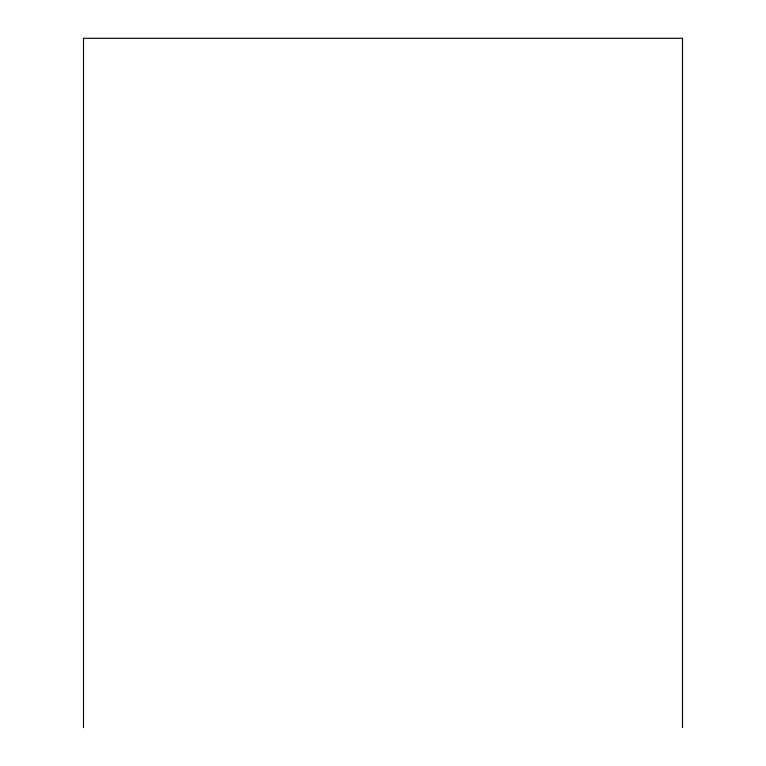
<?xml version="1.0" encoding="UTF-8"?>
<svg xmlns="http://www.w3.org/2000/svg" width="766" height="766" viewBox="0 0 766 766"><rect width="100%" height="100%" fill="white"/><g stroke="black" fill="none" stroke-linecap="round" stroke-linejoin="round"><path stroke-width="1.15" d="M682.496 727.7L682.496 38.3L83.504 38.3L83.504 727.7"/></g></svg>
